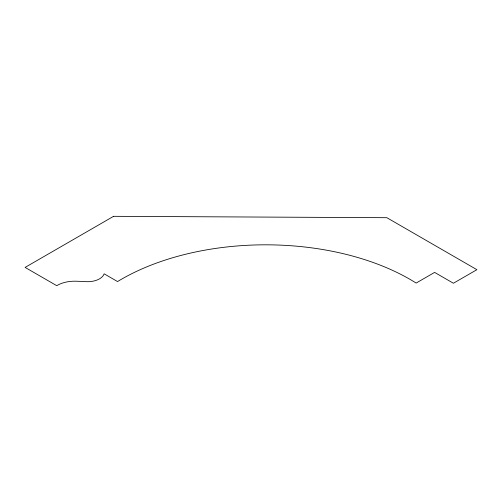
<?xml version="1.0" encoding="UTF-8"?>
<svg xmlns="http://www.w3.org/2000/svg" width="502" height="502" viewBox="0 0 502 502"><rect width="100%" height="100%" fill="white"/><g stroke="black" fill="none" stroke-linecap="round" stroke-linejoin="round"><path stroke-width="0.75" d="M113.59 216.318L25.1 267.409L56.745 285.682A24.648 14.232 0 0 1 76.888 281.252L84.192 281.503A16.83 9.714 0 0 0 104.134 273.816L117.537 281.559A204.145 117.863 0 0 1 416.145 283.059L434.613 272.398L453.406 283.247L476.9 269.687L386.854 217.699L113.59 216.318"/></g></svg>
